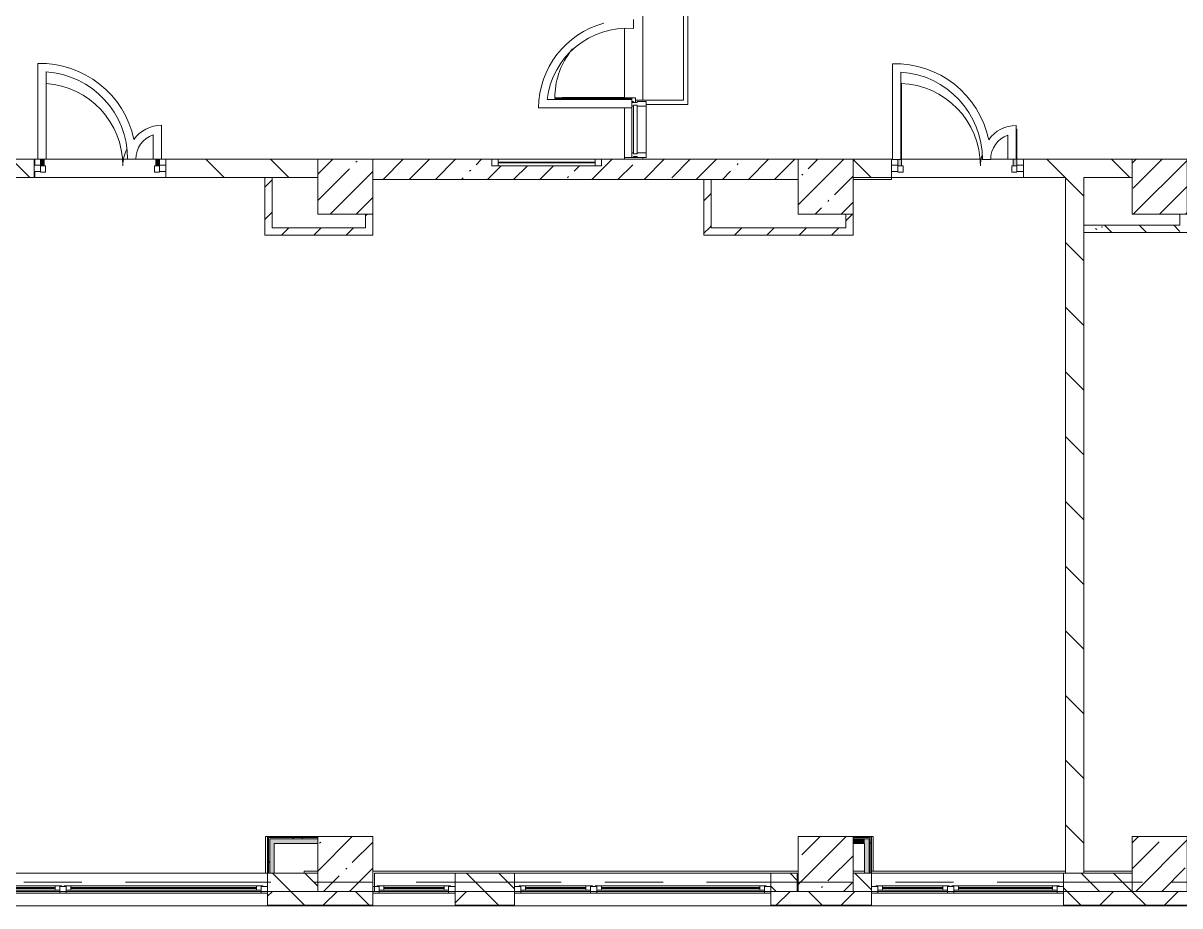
# Model space of a CAD drawing. Header units: millimetres. Extents: x 81663 to 277412, y -8553 to 29000.
# Drawn here: x 161668 to 174308, y -258 to 9388 of the extents above; entities that cross this region are included whole.
import ezdxf

# ---------------------------------------------------------------- set-up
doc = ezdxf.new("R2010")
doc.units = ezdxf.units.MM
doc.linetypes.add('Осевая', pattern=[3175, 635, -476.25, 1587.5, -476.25])
for name, color, linetype, lineweight, true_color in [('A-DETL-GENF-3', 7, 'Continuous', 5, 0xe2e2e2), ('A-DETL-GENF-5', 7, 'Continuous', 5, 0xaaaaaa), ('A-DOOR-2', 7, 'Continuous', 5, 0xe2e2e2), ('A-DOOR-3', 7, 'Continuous', 5, 0xaaaaaa), ('A-FLOR-2', 7, 'Continuous', 5, 0xaaaaaa), ('I-WALL-1', 7, 'Continuous', 5, 0xe7e7e7), ('I-WALL-2', 7, 'Continuous', 9, 0xe7e7e7), ('I-WALL-5', 7, 'Continuous', 5, 0x787878)]:
    doc.layers.add(name, color=color, linetype=linetype, lineweight=lineweight, true_color=true_color)
for name, color, linetype, lineweight in [('A-GLAZ-2', 7, 'Continuous', 5), ('A-GLAZ-CURT-2', 7, 'Continuous', 5), ('A-GLAZ-CWMG-2', 7, 'Continuous', 5), ('A-WALL', 7, 'Continuous', 9), ('A-WALL-4', 7, 'Continuous', 5), ('I-WALL-3', 7, 'Continuous', 5), ('S-COLS-1', 7, 'Continuous', 5), ('Оси', 7, 'Continuous', 9), ('Оси-2', 7, 'Осевая', 9)]:
    doc.layers.add(name, color=color, linetype=linetype, lineweight=lineweight)
pattern_1 = [(135, (148228.23, 0), (-353.553, -353.553), [])]
pattern_2 = [(45, (148228.23, 0), (-176.7767, 176.7767), [])]
pattern_3 = [(135, (148228.23, 0), (-176.7767, -176.7767), [])]
pattern_4 = [(45, (148228.23, 0), (-285.123, 285.123), []), (45, (148513.35, 0), (-285.123, 285.123), [504.031, -100.806, 16.764, -84.042])]
pattern_5 = [(45, (148228.2, 0), (-530.33, 530.33), []), (135, (148228.2, 0), (-530.33, -530.33), [])]

# ---------------------------------------------------------------- blocks, each defined once
blk = doc.blocks.new('BSC_Колонна _Прямоугольная - 600х600-V9-2_5_3_птичка')
at = {"layer": 'S-COLS-1'}
h = blk.add_hatch(dxfattribs=at)
h.set_pattern_fill('FP_35', color=256, style=0, pattern_type=2)
h.set_pattern_definition([(45, (-25860, -200), (-285.123, 285.123), []), (45, (-25574.88, -200), (-285.123, 285.123), [504.031, -100.806, 16.764, -84.042])])
h.paths.add_polyline_path([(-105, -300), (300, -300), (300, 300), (-300, 300), (-300, -300)])
for p, q in [((300, 300), (-300, 300)), ((-300, 300), (-300, -300)), ((300, -300), (300, 300)), ((-300, -300), (300, -300))]:
    blk.add_line(p, q, dxfattribs=at)
blk = doc.blocks.new('BSC_Колонна _Прямоугольная - 600х600-V22-2_5_3_птичка')
at = {"layer": 'S-COLS-1'}
h = blk.add_hatch(dxfattribs=at)
h.set_pattern_fill('FP_52', color=256, style=0, pattern_type=2)
h.set_pattern_definition([(45, (-25860, -7600), (-285.123, 285.123), []), (45, (-25574.88, -7600), (-285.123, 285.123), [504.031, -100.806, 16.764, -84.042])])
h.paths.add_polyline_path([(-300, -300), (300, -300), (300, 300), (-300, 300), (-300, 150)])
for p, q in [((300, 300), (-300, 300)), ((-300, 300), (-300, -300)), ((300, -300), (300, 300)), ((-300, -300), (300, -300))]:
    blk.add_line(p, q, dxfattribs=at)
blk = doc.blocks.new('120_Окно_СКБ_2Ст - 120_Окно_СКБ_2Ст 2800х2500_створка_-22445922-2_5_3_птичка')
at = {"layer": 'A-GLAZ-2'}
for p, q in [((-1400, -127), (-1400, -57)), ((-1400, -57), (-1330, -57)), ((1400, -57), (-1400, -57)), ((-1330, -57), (-1330, -127)), ((500, -87), (-1330, -87)), ((-1330, -87), (-1330, -127)), ((-1280, -137), (-1280, -87)), ((-1280, -107), (450, -107)), ((450, -117), (-1280, -117)), ((450, -137), (450, -87)), ((500, -127), (500, -57)), ((500, -57), (570, -57)), ((500, -127), (500, -87)), ((570, -57), (570, -127)), ((1330, -87), (570, -87)), ((570, -87), (570, -127)), ((620, -137), (620, -87)), ((620, -107), (1280, -107)), ((1280, -117), (620, -117)), ((1280, -137), (1280, -87)), ((1330, -127), (1330, -57)), ((1330, -57), (1400, -57)), ((1330, -127), (1330, -87)), ((1400, -57), (1400, -127)), ((-1330, -127), (-1400, -127)), ((-1400, -127), (-1350, -127)), ((-1330, -127), (-1350, -127)), ((-1350, -127), (-1350, -137)), ((-1350, -137), (520, -137)), ((520, -137), (-1350, -137)), ((570, -127), (500, -127)), ((520, -127), (500, -127)), ((520, -127), (550, -127)), ((520, -137), (520, -127)), ((570, -127), (550, -127)), ((550, -127), (550, -137)), ((550, -137), (1350, -137)), ((1350, -137), (550, -137)), ((1400, -127), (1330, -127)), ((1350, -127), (1330, -127)), ((1350, -127), (1400, -127)), ((1350, -137), (1350, -127))]:
    blk.add_line(p, q, dxfattribs=at)
blk = doc.blocks.new('120_Окно_СКБ_2Ст - 120_Окно_СКБ_2Ст 3100х2500 _мал_створка слева_ 2-22446355-2_5_3_птичка')
at = {"layer": 'A-GLAZ-2'}
for p, q in [((-1550, -127), (-1550, -57)), ((-1550, -57), (-1480, -57)), ((1550, -57), (-1550, -57)), ((-1480, -57), (-1480, -127)), ((650, -87), (-1480, -87)), ((-1480, -87), (-1480, -127)), ((-1430, -137), (-1430, -87)), ((-1430, -107), (600, -107)), ((600, -117), (-1430, -117)), ((600, -137), (600, -87)), ((650, -127), (650, -57)), ((650, -57), (720, -57)), ((650, -127), (650, -87)), ((720, -57), (720, -127)), ((1480, -87), (720, -87)), ((720, -87), (720, -127)), ((770, -137), (770, -87)), ((770, -107), (1430, -107)), ((1430, -117), (770, -117)), ((1430, -137), (1430, -87)), ((1480, -127), (1480, -57)), ((1480, -57), (1550, -57)), ((1480, -127), (1480, -87)), ((1550, -57), (1550, -127)), ((-1480, -127), (-1550, -127)), ((-1550, -127), (-1500, -127)), ((-1480, -127), (-1500, -127)), ((-1500, -127), (-1500, -137)), ((-1500, -137), (670, -137)), ((670, -137), (-1500, -137)), ((720, -127), (650, -127)), ((670, -127), (650, -127)), ((670, -127), (700, -127)), ((670, -137), (670, -127)), ((720, -127), (700, -127)), ((700, -127), (700, -137)), ((700, -137), (1500, -137)), ((1500, -137), (700, -137)), ((1550, -127), (1480, -127)), ((1500, -127), (1480, -127)), ((1500, -127), (1550, -127)), ((1500, -137), (1500, -127))]:
    blk.add_line(p, q, dxfattribs=at)
blk = doc.blocks.new('120_Окно_СКБ_1Ст - 120_Окно_СКБ_1Ст 900х2500_h_-22445987-2_5_3_птичка')
at = {"layer": 'A-GLAZ-2'}
for p, q in [((-450, -127), (-450, -57)), ((-450, -57), (-380, -57)), ((450, -57), (-450, -57)), ((-380, -57), (-380, -127)), ((380, -87), (-380, -87)), ((-380, -87), (-380, -127)), ((-330, -137), (-330, -87)), ((-330, -107), (330, -107)), ((330, -117), (-330, -117)), ((330, -137), (330, -87)), ((380, -127), (380, -57)), ((380, -57), (450, -57)), ((380, -127), (380, -87)), ((450, -57), (450, -127)), ((-380, -127), (-450, -127)), ((-450, -127), (-400, -127)), ((-380, -127), (-400, -127)), ((-400, -127), (-400, -137)), ((-400, -137), (400, -137)), ((400, -137), (-400, -137)), ((450, -127), (380, -127)), ((400, -127), (380, -127)), ((400, -127), (450, -127)), ((400, -137), (400, -127))]:
    blk.add_line(p, q, dxfattribs=at)
blk = doc.blocks.new('120_Окно_СКБ_2Ст - 120_Окно_СКБ_2Ст 2100х2400 _мал створка справа_-22446225-2_5_3_птичка')
at = {"layer": 'A-GLAZ-2'}
for p, q in [((-1050, -127), (-1050, -57)), ((-1050, -57), (-980, -57)), ((1050, -57), (-1050, -57)), ((-980, -57), (-980, -127)), ((150, -87), (-980, -87)), ((-980, -87), (-980, -127)), ((-930, -137), (-930, -87)), ((-930, -107), (100, -107)), ((100, -117), (-930, -117)), ((100, -137), (100, -87)), ((150, -127), (150, -57)), ((150, -57), (220, -57)), ((150, -127), (150, -87)), ((220, -57), (220, -127)), ((980, -87), (220, -87)), ((220, -87), (220, -127)), ((270, -137), (270, -87)), ((270, -107), (930, -107)), ((930, -117), (270, -117)), ((930, -137), (930, -87)), ((980, -127), (980, -57)), ((980, -57), (1050, -57)), ((980, -127), (980, -87)), ((1050, -57), (1050, -127)), ((-980, -127), (-1050, -127)), ((-1050, -127), (-1000, -127)), ((-980, -127), (-1000, -127)), ((-1000, -127), (-1000, -137)), ((-1000, -137), (170, -137)), ((170, -137), (-1000, -137)), ((220, -127), (150, -127)), ((170, -127), (150, -127)), ((170, -127), (200, -127)), ((170, -137), (170, -127)), ((220, -127), (200, -127)), ((200, -127), (200, -137)), ((200, -137), (1000, -137)), ((1000, -137), (200, -137)), ((1050, -127), (980, -127)), ((1000, -127), (980, -127)), ((1000, -127), (1050, -127)), ((1000, -137), (1000, -127))]:
    blk.add_line(p, q, dxfattribs=at)
blk = doc.blocks.new('BSC_Колонна _Прямоугольная - 600х600-V112-2_5_3_птичка')
at = {"layer": 'S-COLS-1'}
h = blk.add_hatch(dxfattribs=at)
h.set_pattern_fill('FP_140', color=256, style=0, pattern_type=2)
h.set_pattern_definition([(45, (-22210, -7600), (-285.123, 285.123), []), (45, (-21924.88, -7600), (-285.123, 285.123), [504.031, -100.806, 16.764, -84.042])])
h.paths.add_polyline_path([(-300, -300), (300, -300), (300, 300), (-300, 300)])
for p, q in [((300, 300), (-300, 300)), ((-300, 300), (-300, -300)), ((300, -300), (300, 300)), ((-300, -300), (300, -300))]:
    blk.add_line(p, q, dxfattribs=at)
blk = doc.blocks.new('BSC_Колонна _Прямоугольная - 600х600-V113-2_5_3_птичка')
at = {"layer": 'S-COLS-1'}
h = blk.add_hatch(dxfattribs=at)
h.set_pattern_fill('FP_141', color=256, style=0, pattern_type=2)
h.set_pattern_definition([(45, (-22210, -200), (-285.123, 285.123), []), (45, (-21924.88, -200), (-285.123, 285.123), [504.031, -100.806, 16.764, -84.042])])
h.paths.add_polyline_path([(-165, -300), (300, -300), (300, 300), (-300, 300), (-300, -300)])
for p, q in [((300, 300), (-300, 300)), ((-300, 300), (-300, -300)), ((300, -300), (300, 300)), ((-300, -300), (300, -300))]:
    blk.add_line(p, q, dxfattribs=at)
blk = doc.blocks.new('BSC_Колонна _Прямоугольная - 600х600-V123-2_5_3_птичка')
at = {"layer": 'S-COLS-1'}
h = blk.add_hatch(dxfattribs=at)
h.set_pattern_fill('FP_151', color=256, style=0, pattern_type=2)
h.set_pattern_definition([(45, (-16960, -7600), (-285.123, 285.123), []), (45, (-16674.88, -7600), (-285.123, 285.123), [504.031, -100.806, 16.764, -84.042])])
h.paths.add_polyline_path([(-300, -300), (300, -300), (300, 300), (-300, 300), (-300, 150)])
for p, q in [((300, 300), (-300, 300)), ((-300, 300), (-300, -300)), ((300, -300), (300, 300)), ((-300, -300), (300, -300))]:
    blk.add_line(p, q, dxfattribs=at)
blk = doc.blocks.new('Прямоугольный импост - 50 x 70 мм-31927764-2_5_3_птичка')
at = {"layer": 'A-GLAZ-CWMG-2'}
for p, q in [((-70, 35), (0, 35)), ((-70, -35), (-70, 35)), ((0, 35), (0, -35)), ((0, -35), (-70, -35))]:
    blk.add_line(p, q, dxfattribs=at)
blk = doc.blocks.new('Дверь_Витражная_остекление_ - ДВН_ДАО_Главный вход_1200 в свету Д-22 _п_-31928779-2_5_3_птичка')
at = {"layer": 'A-DOOR-2'}
for points in [[(-610, 30), (-610, 100), (-650, 100), (-650, 30)], [(650, 30), (650, 103), (610, 103), (610, 30)]]:
    blk.add_hatch(color=256, dxfattribs=at).paths.add_polyline_path(points)
at = {"layer": 'A-DETL-GENF-5'}
for p, q in [((-650, 100), (-650, 35)), ((-650, 30), (-610, 30)), ((-595, 30), (-650, 30)), ((-610, 30), (-610, 100)), ((-595, -40), (-595, 30)), ((595, -40), (595, 30)), ((595, 30), (650, 30)), ((610, 103), (610, 30)), ((610, 30), (650, 30)), ((650, 35), (650, 103)), ((-650, -40), (-595, -40)), ((650, -40), (595, -40))]:
    blk.add_line(p, q, dxfattribs=at)
at = {"layer": 'A-DOOR-3'}
for p, q in [((-650, 100), (-650, 35)), ((650, 103), (650, 35))]:
    blk.add_line(p, q, dxfattribs=at)
for centre, radius, start, end in [((-650, 30), 900, 360, 86.0972), ((650, 30), 400, 153.3442, 180)]:
    blk.add_arc(centre, radius, start, end, dxfattribs=at)
blk = doc.blocks.new('Прямоугольный импост - 50 x 70 мм-31701779-2_5_3_птичка')
at = {"layer": 'A-GLAZ-CWMG-2'}
for p, q in [((0, 35), (-70, 35)), ((-70, 35), (-70, -35)), ((0, -35), (0, 35)), ((-70, -35), (0, -35))]:
    blk.add_line(p, q, dxfattribs=at)
blk = doc.blocks.new('Дверь_Витражная_остекление_ - ДВН_ДАО_Главный вход_1200 в свету Д-22 _п_-V152-2_5_3_птичка')
at = {"layer": 'A-DOOR-2'}
for points in [[(-619, 30), (-610, 30), (-610, 930), (-619, 930), (-619, 97), (-650, 97), (-650, 30)], [(642, 30), (650, 35), (650, 430), (642, 430), (642, 100), (610, 100), (610, 30)]]:
    blk.add_hatch(color=256, dxfattribs=at).paths.add_polyline_path(points)
at = {"layer": 'A-DETL-GENF-5'}
for p, q in [((-610, 930), (-619, 930)), ((-610, 30), (-610, 930)), ((650, 430), (642, 430)), ((650, 35), (650, 430)), ((-650, 97), (-650, 35)), ((-650, 30), (-610, 30)), ((-595, 30), (-650, 30)), ((-595, -40), (-595, 30)), ((595, -40), (595, 30)), ((595, 30), (650, 30)), ((610, 100), (610, 30)), ((610, 30), (650, 30)), ((-650, -40), (-595, -40)), ((650, -40), (595, -40))]:
    blk.add_line(p, q, dxfattribs=at)
at = {"layer": 'A-DOOR-3'}
for p, q in [((650, 430), (650, 35)), ((-650, 97), (-650, 35))]:
    blk.add_line(p, q, dxfattribs=at)
for centre, radius, start, end in [((-650, 30), 900, 360, 87.9985), ((650, 30), 400, 90, 91.1759), ((650, 30), 400, 164.4599, 180)]:
    blk.add_arc(centre, radius, start, end, dxfattribs=at)
blk = doc.blocks.new('Прямоугольный импост - Импост структурный с накладкой - 160мм Темный-30756008-2_5_3_птичка')
at = {"layer": 'A-GLAZ-CWMG-2'}
for p, q in [((-50, 0), (-50, 17)), ((-50, 17), (0, 17)), ((-40, 0), (-50, 0)), ((-40, -40), (-40, 0)), ((0, 0), (-10, 0)), ((-10, 0), (-10, -40)), ((0, 17), (0, 0)), ((-50, -140), (-50, -40)), ((-50, -40), (-40, -40)), ((-10, -40), (0, -40)), ((0, -40), (0, -140)), ((0, -140), (-50, -140))]:
    blk.add_line(p, q, dxfattribs=at)
blk = doc.blocks.new('Системная панель - Стекло - 40мм-32387061-2_5_3_птичка')
at = {"layer": 'A-GLAZ-CURT-2'}
for p, q in [((265, 40), (-265, 40)), ((-265, 40), (-265, 0)), ((-265, 0), (265, 0)), ((265, 0), (265, 40))]:
    blk.add_line(p, q, dxfattribs=at)
blk = doc.blocks.new('Прямоугольный импост - Импост структурный с накладкой - 160мм Темный-32387059-2_5_3_птичка')
at = {"layer": 'A-GLAZ-CWMG-2'}
for p, q in [((20093, 7970), (20093, 8480)), ((20250, 7970), (20250, 8480))]:
    blk.add_line(p, q, dxfattribs=at)
blk = doc.blocks.new('Прямоугольный импост - Импост структурный с накладкой - 160мм Темный-30755591-2_5_3_птичка')
at = {"layer": 'A-GLAZ-CWMG-2'}
for p, q in [((-25, 0), (-25, 17)), ((-25, 17), (25, 17)), ((-15, 0), (-25, 0)), ((-15, -40), (-15, 0)), ((25, 0), (15, 0)), ((15, 0), (15, -40)), ((25, 17), (25, 0)), ((-25, -140), (-25, -40)), ((-25, -40), (-15, -40)), ((15, -40), (25, -40)), ((25, -40), (25, -140)), ((25, -140), (-25, -140))]:
    blk.add_line(p, q, dxfattribs=at)
blk = doc.blocks.new('Дверь_Витражная_остекление_ - ВВ-16 остекление-32390142-2_5_3_птичка')
at = {"layer": 'A-DETL-GENF-3'}
for points in [[(-788, -20), (-833, -20), (-833, -845), (-788, -845), (-788, -56)], [(850, -860), (850, -20), (838, -20), (838, -860)]]:
    blk.add_hatch(color=256, dxfattribs=at).paths.add_polyline_path(points)
at = {"layer": 'A-DETL-GENF-5'}
for p, q in [((-788, -20), (-833, -20)), ((-833, -845), (-833, -20)), ((-788, -20), (-833, -20)), ((-833, -20), (-833, -845)), ((-833, -100), (-788, -100)), ((-823, -765), (-823, -100)), ((-788, -845), (-788, -20)), ((-788, -845), (-788, -20)), ((-779, -765), (-779, -100)), ((829, -780), (829, -100)), ((838, -860), (838, -20)), ((838, -20), (838, -860)), ((850, -100), (838, -100)), ((-833, -765), (-788, -765)), ((-833, -845), (-788, -845)), ((-833, -845), (-788, -845)), ((850, -780), (838, -780)), ((850, -860), (838, -860)), ((838, -860), (850, -860))]:
    blk.add_line(p, q, dxfattribs=at)
at = {"layer": 'A-DOOR-3'}
for p, q in [((-883, 20), (-833, 20)), ((-883, -20), (-883, 20)), ((-833, 20), (-833, -20)), ((833, 20), (883, 20)), ((833, -20), (833, 20)), ((883, 20), (883, -20)), ((-833, -20), (-883, -20)), ((-833, -845), (-833, -20)), ((833, -860), (833, -20)), ((883, -20), (833, -20))]:
    blk.add_line(p, q, dxfattribs=at)
for centre, radius, start, end in [((-833, -20), 825, 329.8094, 332.2043), ((-833, -20), 825, 270, 322.6078), ((833, -20), 840, 230.3386, 232.9926), ((833, -20), 840, 234.0758, 270)]:
    blk.add_arc(centre, radius, start, end, dxfattribs=at)
blk = doc.blocks.new('120_Окно_СКБ_1Ст - 120_Окно_СКБ_1Ст 400х1200 EI30-24228621-2_5_3_птичка')
at = {"layer": 'A-GLAZ-2'}
for p, q in [((-600, 40), (-600, 110)), ((-600, 110), (-530, 110)), ((600, 110), (-600, 110)), ((-530, 40), (-600, 40)), ((-600, 40), (600, 40)), ((-530, 110), (-530, 40)), ((530, 80), (-530, 80)), ((530, 70), (-530, 70)), ((530, 40), (530, 110)), ((530, 110), (600, 110)), ((600, 40), (530, 40)), ((600, 110), (600, 40))]:
    blk.add_line(p, q, dxfattribs=at)

msp = doc.modelspace()

# ---------------------------------------------------------------- hatches: boundary and pattern name
at = {"layer": 'A-WALL-4'}
h = msp.add_hatch(dxfattribs=at)
h.set_pattern_fill('FP_58', color=256, style=0, pattern_type=2)
h.set_pattern_definition(pattern_3)
h.paths.add_polyline_path([(164707.9, -100), (164888.2, -100), (164888.2, 100), (164338.2, 100), (164338.2, -100)])
h.paths.add_polyline_path([(161238.2, -100), (161238.2, 100), (160988.2, 100), (160988.2, -100), (160997.8, -100)])
h = msp.add_hatch(dxfattribs=at)
h.set_pattern_fill('FP_58', color=256, style=0, pattern_type=2)
h.set_pattern_definition(pattern_3)
h.paths.add_polyline_path([(170128.2, -100), (170128.2, 100), (169838.2, 100), (169838.2, -100)])
h.paths.add_polyline_path([(167038.2, -100), (167038.2, 100), (166388.2, 100), (166388.2, -100), (166562.9, -100)])
h = msp.add_hatch(dxfattribs=at)
h.set_pattern_fill('FP_58', color=256, style=0, pattern_type=2)
h.set_pattern_definition(pattern_3)
h.paths.add_polyline_path([(173038.2, -100), (173788.2, -100), (173788.2, 100), (173038.2, 100)])
h.paths.add_polyline_path([(170738.2, -100), (170938.2, -100), (170938.2, 100), (170738.2, 100)])
h = msp.add_hatch(dxfattribs=at)
h.set_pattern_fill('FP_48', color=256, style=0, pattern_type=2)
h.set_pattern_definition([(45, (148228.23, 0), (-353.5534, 353.5534), []), (135, (148228.23, 0), (-353.5534, -353.5534), [])])
h.paths.add_polyline_path([(223928.2, -250), (223928.2, -100), (219788.2, -100), (219788.2, -250), (223141.7, -250)])
h.paths.add_polyline_path([(217576.5, -250), (218888.2, -250), (218888.2, -100), (215288.2, -100), (215288.2, -250), (215721.5, -250)])
h.paths.add_polyline_path([(210156.4, -250), (210288.2, -250), (210288.2, -100), (209138.2, -100), (209138.2, -250), (209228.9, -250)])
h.paths.add_polyline_path([(205138.2, -250), (205388.2, -250), (205388.2, -100), (204638.2, -100), (204638.2, -250), (205055, -250)])
h.paths.add_polyline_path([(207038.2, -250), (207038.2, -100), (206288.2, -100), (206288.2, -250), (206446.3, -250)])
h.paths.add_polyline_path([(213388.2, -250), (214388.2, -250), (214388.2, -100), (213388.2, -100)])
h.paths.add_polyline_path([(201538.2, -250), (201538.2, -100), (200138.2, -100), (200138.2, -250), (200881.2, -250)])
h.paths.add_polyline_path([(197038.2, -250), (197038.2, -100), (195638.2, -100), (195638.2, -250), (196243.6, -250)])
h.paths.add_polyline_path([(193461, -250), (193538.2, -250), (193538.2, -100), (193164.6, -100), (193164.6, -250)])
h.paths.add_polyline_path([(191638.2, -250), (192264.6, -250), (192264.6, -100), (190888.2, -100), (190888.2, -250), (191606, -250)])
h.paths.add_polyline_path([(184118.2, -250), (184118.2, -100), (182998.2, -100), (182998.2, -250), (183722.1, -250)])
h.paths.add_polyline_path([(187268.2, -250), (187788.2, -250), (187788.2, -100), (186218.2, -100), (186218.2, -250), (186968.4, -250)])
h.paths.add_polyline_path([(181403.3, -250), (182098.2, -250), (182098.2, -100), (181238.2, -100), (181238.2, -250)])
h.paths.add_polyline_path([(179084.5, -250), (179138.2, -250), (179138.2, -100), (177438, -100), (177438, -250), (178620.7, -250)])
h.paths.add_polyline_path([(170273, -250), (170938.2, -250), (170938.2, -100), (169838.2, -100), (169838.2, -250)])
h.paths.add_polyline_path([(164707.9, -250), (165488.2, -250), (165488.2, -100), (164338.2, -100), (164338.2, -250)])
h.paths.add_polyline_path([(166388.2, -250), (167038.2, -250), (167038.2, -100), (166388.2, -100)])
h.paths.add_polyline_path([(173038.2, -250), (174638, -250), (174638, -100), (173038.2, -100)])
h.paths.add_polyline_path([(156788.2, -250), (156788.2, -100), (152858.2, -100), (152858.2, -250), (156360.2, -250)])
h.paths.add_polyline_path([(150795.1, -250), (151958.2, -250), (151958.2, -100), (147968.2, -100), (147968.2, -250), (148940.1, -250)])
h.paths.add_polyline_path([(159888.2, -250), (161238.2, -250), (161238.2, -100), (159888.2, -100)])
at = {"layer": 'I-WALL-1'}
for points in [[(164888.2, 425), (164888.2, 475), (164413.2, 475), (164413.2, 425), (164707.9, 425)], [(170863.2, 425), (170863.2, 475), (170738.2, 475), (170738.2, 425)], [(170863.2, 100), (170913.2, 100), (170913.2, 475), (170863.2, 475), (170863.2, 230.5)]]:
    msp.add_hatch(color=256, dxfattribs=at).paths.add_polyline_path(points)
at = {"layer": 'I-WALL-2'}
msp.add_hatch(color=256, dxfattribs=at).paths.add_polyline_path([(164363.2, 100), (164413.2, 100), (164413.2, 475), (164363.2, 475), (164363.2, 230.5)])
at = {"layer": 'I-WALL-3'}
h = msp.add_hatch(dxfattribs=at)
h.set_pattern_fill('FP_59', color=256, style=0, pattern_type=2)
h.set_pattern_definition(pattern_1)
h.paths.add_polyline_path([(158215.3, 7700), (160388.2, 7700), (160388.2, 7900), (159688.2, 7900), (159688.2, 7830), (158888.2, 7830), (158888.2, 7900), (156488.2, 7900), (156488.2, 7700), (157287.7, 7700)])
h.paths.add_polyline_path([(160997.8, 7700), (161788.1, 7700), (161788.1, 7900), (160988.2, 7900), (160988.2, 7700)])
h.paths.add_polyline_path([(154758.2, 7700), (155888.2, 7700), (155888.2, 7900), (154758.2, 7900), (154758.2, 7750.3)])
h.paths.add_polyline_path([(164888.2, 7700), (164888.2, 7900), (163228.1, 7900), (163228.1, 7700), (164388.2, 7700)])
h.paths.add_polyline_path([(151958.2, 7700), (152258.2, 7700), (152258.2, 7900), (151958.2, 7900), (151958.2, 7750.3)])
h = msp.add_hatch(dxfattribs=at)
h.set_pattern_fill('FP_56', color=256, style=0, pattern_type=2)
h.set_pattern_definition(pattern_4)
h.paths.add_polyline_path([(170138.2, 7680), (170138.2, 7900), (167988.2, 7900), (167988.2, 7830), (166788.2, 7830), (166788.2, 7900), (165488.2, 7900), (165488.2, 7680), (169345.5, 7680)])
h = msp.add_hatch(dxfattribs=at)
h.set_pattern_fill('FP_59', color=256, style=0, pattern_type=2)
h.set_pattern_definition(pattern_1)
h.paths.add_polyline_path([(173055.6, 7700), (173788.2, 7700), (173788.2, 7900), (172598.2, 7900), (172598.2, 7700)])
h.paths.add_polyline_path([(170738.2, 7700), (171158.2, 7700), (171158.2, 7900), (170738.2, 7900)])
h = msp.add_hatch(dxfattribs=at)
h.set_pattern_fill('FP_60', color=256, style=0, pattern_type=2)
h.set_pattern_definition(pattern_2)
h.paths.add_polyline_path([(164388.2, 7070), (164388.2, 7700), (164308.2, 7700), (164308.2, 7070)])
h = msp.add_hatch(dxfattribs=at)
h.set_pattern_fill('FP_60', color=256, style=0, pattern_type=2)
h.set_pattern_definition(pattern_2)
h.paths.add_polyline_path([(169188.2, 7150), (169188.2, 7680), (169108.2, 7680), (169108.2, 7150)])
h = msp.add_hatch(dxfattribs=at)
h.set_pattern_fill('FP_59', color=256, style=0, pattern_type=2)
h.set_pattern_definition(pattern_1)
h.paths.add_polyline_path([(173258.2, 100), (173258.2, 7700), (173058.2, 7700), (173058.2, 100)])
h = msp.add_hatch(dxfattribs=at)
h.set_pattern_fill('FP_60', color=256, style=0, pattern_type=2)
h.set_pattern_definition(pattern_2)
h.paths.add_polyline_path([(165488.2, 7150), (165488.2, 7300), (165408.2, 7300), (165408.2, 7150)])
h = msp.add_hatch(dxfattribs=at)
h.set_pattern_fill('FP_60', color=256, style=0, pattern_type=2)
h.set_pattern_definition(pattern_2)
h.paths.add_polyline_path([(170738.2, 7070), (170738.2, 7300), (170658.2, 7300), (170658.2, 7070)])
h = msp.add_hatch(dxfattribs=at)
h.set_pattern_fill('FP_60', color=256, style=0, pattern_type=2)
h.set_pattern_definition(pattern_2)
h.paths.add_polyline_path([(164388.2, 7070), (165488.2, 7070), (165488.2, 7150), (164388.2, 7150)])
h = msp.add_hatch(dxfattribs=at)
h.set_pattern_fill('FP_60', color=256, style=0, pattern_type=2)
h.set_pattern_definition(pattern_2)
h.paths.add_polyline_path([(170658.2, 7070), (170658.2, 7150), (169108.2, 7150), (169108.2, 7070), (169345.5, 7070)])
h = msp.add_hatch(dxfattribs=at)
h.set_pattern_fill('FP_160', color=256, style=0, pattern_type=2)
h.set_pattern_definition(pattern_5)
h.paths.add_polyline_path([(164338.2, 100), (164350.7, 100), (164350.7, 500), (164338.2, 500), (164338.2, 230.5)])
h = msp.add_hatch(dxfattribs=at)
h.set_pattern_fill('FP_160', color=256, style=0, pattern_type=2)
h.set_pattern_definition(pattern_5)
h.paths.add_polyline_path([(164350.7, 487.5), (164888.2, 487.5), (164888.2, 500), (164350.7, 500)])
h = msp.add_hatch(dxfattribs=at)
h.set_pattern_fill('FP_160', color=256, style=0, pattern_type=2)
h.set_pattern_definition(pattern_5)
h.paths.add_polyline_path([(164350.7, 100), (164363.2, 100), (164363.2, 487.5), (164350.7, 487.5), (164350.7, 230.5)])
h = msp.add_hatch(dxfattribs=at)
h.set_pattern_fill('FP_160', color=256, style=0, pattern_type=2)
h.set_pattern_definition(pattern_5)
h.paths.add_polyline_path([(164363.2, 475), (164888.2, 475), (164888.2, 487.5), (164363.2, 487.5)])
h = msp.add_hatch(dxfattribs=at)
h.set_pattern_fill('FP_160', color=256, style=0, pattern_type=2)
h.set_pattern_definition(pattern_5)
h.paths.add_polyline_path([(170913.2, 100), (170925.7, 100), (170925.7, 487.5), (170913.2, 487.5), (170913.2, 230.5)])
h = msp.add_hatch(dxfattribs=at)
h.set_pattern_fill('FP_160', color=256, style=0, pattern_type=2)
h.set_pattern_definition(pattern_5)
h.paths.add_polyline_path([(170925.7, 100), (170938.2, 100), (170938.2, 500), (170925.7, 500), (170925.7, 230.5)])
at = {"layer": 'I-WALL-5'}
h = msp.add_hatch(dxfattribs=at)
h.set_pattern_fill('FP_69', color=256, style=0, pattern_type=2)
h.set_pattern_definition([(135, (148228.23, 0), (-377.171, -377.171), [533.4, -88.9, 17.78, -88.9]), (135, (148228.23, 376.94), (-377.171, -377.171), []), (50, (148228.23, 0), (637.645, -55.787), [66.675, -733.425]), (355, (148228.2, 0), (-123.35, 668.7), [53.34, -586.74]), (100.451, (148281.37, -4.65), (514.299, 612.908), [56.665, -623.315]), (46.184, (148228.2, 177.8), (948.776, -147.15), [100.012, -1100.137]), (96.636, (148307.3, 165.5), (830.91, 865.997), [84.998, -934.973]), (351.184, (148228.2, 177.8), (830.918, 865.988), [80.01, -880.11]), (21, (148317.13, 133.35), (530.651, -357.928), [66.675, -733.425]), (326, (148317.1, 133.35), (216.308, 644.658), [53.34, -586.74]), (71.451, (148361.35, 103.5), (746.96, 286.724), [56.665, -623.315]), (37.5, (148228.23, 0), (10.8105, 295.9426), [16.764, -562.864, 16.764, -578.866, -588.962]), (37.5, (148228.23, 0), (10.8105, 295.9426), [-1175.258, 16.764, -572.198]), (7.5, (148228.23, 0), (233.869, 350.6318), [16.764, -322.834, 16.764, -549.529, -224.472]), (7.5, (148228.23, 0), (233.869, 350.6318), [-905.891, 16.764, -207.708]), (327.5, (148029.98, 0), (474.5678, -20.0513), [16.764, -205.486, 16.764, -676.656, -920.115]), (327.5, (148029.98, 0), (474.5678, -20.0513), [-915.67, 16.764, -903.351]), (317.5, (147941.1, 0), (518.452, 88.9934), [16.764, -272.161, 16.764, -443.738, -653.415]), (317.5, (147941.1, 0), (518.452, 88.9934), [-749.427, 16.764, -636.651])])
h.paths.add_polyline_path([(174308.2, 7100), (174308.2, 7180), (173258.2, 7180), (173258.2, 7100), (173983.1, 7100)])
at = {"layer": 'S-COLS-1'}
h = msp.add_hatch(dxfattribs=at)
h.set_pattern_fill('FP_56', color=256, style=0, pattern_type=2)
h.set_pattern_definition(pattern_4)
h.paths.add_polyline_path([(164888.2, -100), (165488.2, -100), (165488.2, 500), (164888.2, 500), (164888.2, 230.5)])

# ---------------------------------------------------------------- linework, layer by layer
at = {"layer": 'A-FLOR-2'}
for p, q in [((168883.2, 10278.9), (168883.2, 8547.4)), ((168933.2, 8497.4), (168933.2, 10328.9)), ((168338.2, 9329.4), (168338.2, 9428.1)), ((161828.4, 8947.6), (161828.4, 7900)), ((161918.4, 7900), (161918.4, 8855.9)), ((171169.2, 8944.6), (171169.2, 7897)), ((171259.2, 7897), (171259.2, 8852.9)), ((168318.2, 8553), (167395.5, 8553)), ((168883.2, 8547.4), (168358.2, 8547.4)), ((168478.2, 8497.4), (168933.2, 8497.4)), ((167299.9, 8463), (168321.2, 8463)), ((163179.5, 7903), (163179.5, 8272)), ((172520.2, 7900), (172520.2, 8269)), ((163089.5, 8167.1), (163089.5, 7903)), ((172430.2, 8164.1), (172430.2, 7900)), ((161788.1, 7900), (163228.1, 7900)), ((161797.5, 7900), (161797.5, 7835)), ((163089.5, 7903), (163179.5, 7903)), ((171169.4, 7900), (171158.2, 7900)), ((171169.2, 7897), (171259.2, 7897)), ((172151.2, 7897), (172241.2, 7897)), ((172241.5, 7900), (172598.2, 7900)), ((161797.5, 7765), (161797.5, 7700)), ((171158.2, 7679), (170738.2, 7679)), ((171158.2, 7700), (171158.2, 7679)), ((164318.2, 100), (164318.2, 500)), ((164318.2, 500), (164338.2, 500)), ((170938.2, 500), (170958.2, 500)), ((170958.2, 500), (170958.2, 120))]:
    msp.add_line(p, q, dxfattribs=at)
for centre, radius, start, end in [((168268.8, 8453.1), 969, 105.31636, 179.41553), ((168268.8, 8453.1), 879, 85.47205, 173.47514), ((161855.5, 7903), 1045, 11.78406, 91.48467), ((161855.5, 7903), 955, 359.82001, 86.22206), ((171196.2, 7900), 1045, 11.78406, 91.48467), ((171196.2, 7900), 955, 359.82001, 86.22206), ((163179.5, 7903), 369, 90, 144.66492), ((172520.2, 7900), 369, 90, 144.66492), ((163179.5, 7903), 279, 108.81906, 180.6161), ((172520.2, 7900), 279, 108.81906, 180.6161)]:
    msp.add_arc(centre, radius, start, end, dxfattribs=at)
at = {"layer": 'A-WALL'}
for p, q in [((168238.2, 7900), (168438.2, 7900)), ((164388.2, 7700), (164308.2, 7700)), ((169188.2, 7680), (169108.2, 7680)), ((173258.2, 7180), (173258.2, 7100)), ((164350.7, 100), (164350.7, 487.5)), ((164888.2, 487.5), (164350.7, 487.5)), ((164363.2, 100), (164363.2, 475)), ((164888.2, 475), (164363.2, 475)), ((170925.7, 487.5), (170738.2, 487.5)), ((170913.2, 475), (170738.2, 475)), ((170913.2, 100), (170913.2, 475)), ((170925.7, 100), (170925.7, 487.5)), ((173058.2, 100), (173258.2, 100)), ((164338.2, -100), (164888.2, -100)), ((166388.2, -100), (167038.2, -100)), ((169838.2, -100), (170128.2, -100)), ((170738.2, -100), (170938.2, -100)), ((173038.2, -100), (173788.2, -100)), ((164338.2, -250), (165488.2, -250)), ((166388.2, -250), (167038.2, -250)), ((169838.2, -250), (170938.2, -250)), ((173038.2, -250), (174638, -250)), ((164338.2, -253), (165488.2, -253)), ((166388.2, -253), (167038.2, -253)), ((169838.2, -253), (170938.2, -253)), ((173038.2, -253), (174638, -253))]:
    msp.add_line(p, q, dxfattribs=at)
at = {"layer": 'A-WALL-4'}
for p, q in [((160988.2, 100), (164888.2, 100)), ((164338.2, 100), (164338.2, -258)), ((164888.2, -100), (164888.2, 100)), ((165508.2, 100), (165508.2, -100)), ((165508.2, 100), (170128.2, 100)), ((166388.2, 100), (166388.2, -258)), ((167038.2, -258), (167038.2, 100)), ((169838.2, 100), (169838.2, -258)), ((170128.2, -100), (170128.2, 100)), ((170738.2, 100), (173058.2, 100)), ((170938.2, -258), (170938.2, 100)), ((173038.2, 100), (173038.2, -258)), ((173788.2, 100), (173258.2, 100)), ((160388.2, -100), (165488.2, -100)), ((165488.2, -258), (165488.2, -100)), ((167038.2, -100), (170138.2, -100)), ((147960.2, -258), (166388.2, -258)), ((173038.2, -258), (166388.2, -258)), ((206288.2, -258), (173038.2, -258))]:
    msp.add_line(p, q, dxfattribs=at)
at = {"layer": 'I-WALL-3'}
for p, q in [((168438.2, 10275.4), (168438.2, 8547.4)), ((168238.2, 8553), (168238.2, 9331.4)), ((168238.2, 7900), (168238.2, 8463)), ((161788.1, 7900), (160988.2, 7900)), ((161788.1, 7700), (161788.1, 7900)), ((164888.2, 7900), (163228.1, 7900)), ((163228.1, 7900), (163228.1, 7700)), ((166788.2, 7900), (165488.2, 7900)), ((168238.2, 7900), (167988.2, 7900)), ((168438.2, 7920), (168238.2, 7920)), ((168438.2, 7900), (168438.2, 7920)), ((170138.2, 7900), (168438.2, 7900)), ((171158.2, 7900), (170738.2, 7900)), ((171158.2, 7700), (171158.2, 7900)), ((171259.2, 7900), (172151.1, 7900)), ((173788.2, 7900), (172598.2, 7900)), ((172598.2, 7900), (172598.2, 7700)), ((164308.2, 7700), (160988.2, 7700)), ((164308.2, 7700), (164308.2, 7070)), ((164388.2, 7700), (164888.2, 7700)), ((164388.2, 7150), (164388.2, 7700)), ((165488.2, 7680), (169108.2, 7680)), ((169108.2, 7680), (169108.2, 7070)), ((169188.2, 7150), (169188.2, 7680)), ((169188.2, 7680), (170138.2, 7680)), ((173058.2, 7700), (170738.2, 7700)), ((173058.2, 7700), (173058.2, 100)), ((173258.2, 7180), (173258.2, 7700)), ((173258.2, 7700), (173788.2, 7700)), ((165408.2, 7300), (165408.2, 7150)), ((165488.2, 7070), (165488.2, 7300)), ((170658.2, 7300), (170658.2, 7150)), ((170738.2, 7070), (170738.2, 7300)), ((174308.2, 7300), (174308.2, 7180)), ((165408.2, 7150), (164388.2, 7150)), ((170658.2, 7150), (169188.2, 7150)), ((174308.2, 7180), (173258.2, 7180)), ((173258.2, 100), (173258.2, 7100)), ((173258.2, 7100), (174388.2, 7100)), ((164308.2, 7070), (165488.2, 7070)), ((169108.2, 7070), (170738.2, 7070)), ((164338.2, 500), (164338.2, 100)), ((164888.2, 500), (164338.2, 500)), ((164413.2, 100), (164413.2, 425)), ((164413.2, 425), (164888.2, 425)), ((164888.2, 425), (164888.2, 500)), ((170938.2, 500), (170738.2, 500)), ((170738.2, 425), (170863.2, 425)), ((170863.2, 425), (170863.2, 100)), ((170938.2, 100), (170938.2, 500)), ((164738.2, 120), (164888.2, 120)), ((164738.2, 120), (164738.2, 100)), ((165488.2, 120), (170138.2, 120)), ((170738.2, 120), (170863.2, 120)), ((170937.6, 120), (173055.6, 120)), ((173258.2, 120), (173788.2, 120)), ((166388.2, -100), (165488.2, -100)), ((173038.2, -100), (170938.2, -100))]:
    msp.add_line(p, q, dxfattribs=at)
at = {"layer": 'S-COLS-1'}
for p, q in [((165488.2, 500), (164888.2, 500)), ((164888.2, 500), (164888.2, -100)), ((165488.2, -100), (165488.2, 500)), ((164888.2, -100), (165488.2, -100))]:
    msp.add_line(p, q, dxfattribs=at)
at = {"layer": 'Оси'}
msp.add_line((174218.2, 0), (186718.2, 0), dxfattribs=at)
at = {"layer": 'Оси-2'}
msp.add_line((158500.7, 0), (174218.2, 0), dxfattribs=at)

# ---------------------------------------------------------------- block references
at = {"layer": 'A-DOOR-3', "rotation": 269.9999999999998}
msp.add_blockref('Дверь_Витражная_остекление_ - ВВ-16 остекление-32390142-2_5_3_птичка', (168338.2, 9402.9), dxfattribs=at)
at = {"layer": 'A-DOOR-3'}
for name, p in [('Дверь_Витражная_остекление_ - ДВН_ДАО_Главный вход_1200 в свету Д-22 _п_-31928779-2_5_3_птичка', (162508.1, 7800)), ('Дверь_Витражная_остекление_ - ДВН_ДАО_Главный вход_1200 в свету Д-22 _п_-V152-2_5_3_птичка', (171878.2, 7800))]:
    msp.add_blockref(name, p, dxfattribs=at)
at = {"layer": 'A-GLAZ-2'}
msp.add_blockref('120_Окно_СКБ_1Ст - 120_Окно_СКБ_1Ст 400х1200 EI30-24228621-2_5_3_птичка', (167388.2, 7790), dxfattribs=at)
at = {"layer": 'A-GLAZ-2', "rotation": 180}
for name, p in [('120_Окно_СКБ_2Ст - 120_Окно_СКБ_2Ст 3100х2500 _мал_створка слева_ 2-22446355-2_5_3_птичка', (162788.2, -175)), ('120_Окно_СКБ_1Ст - 120_Окно_СКБ_1Ст 900х2500_h_-22445987-2_5_3_птичка', (165938.2, -175)), ('120_Окно_СКБ_2Ст - 120_Окно_СКБ_2Ст 2800х2500_створка_-22445922-2_5_3_птичка', (168438.2, -175)), ('120_Окно_СКБ_2Ст - 120_Окно_СКБ_2Ст 2100х2400 _мал створка справа_-22446225-2_5_3_птичка', (171988.2, -175))]:
    msp.add_blockref(name, p, dxfattribs=at)
at = {"layer": 'A-GLAZ-CURT-2', "rotation": 269.9999999999997}
msp.add_blockref('Системная панель - Стекло - 40мм-32387061-2_5_3_птичка', (168338.2, 8225.2), dxfattribs=at)
at = {"layer": 'A-GLAZ-CWMG-2', "extrusion": (0, 0, -1)}
for name, p, rotation in [('Прямоугольный импост - Импост структурный с накладкой - 160мм Темный-30755591-2_5_3_птичка', (-168338.2, 8505.4), 270.0000000000002), ('Прямоугольный импост - Импост структурный с накладкой - 160мм Темный-30756008-2_5_3_птичка', (-168338.2, 7920), 270.0000000000002), ('Прямоугольный импост - 50 x 70 мм-31927764-2_5_3_птичка', (-163228.1, 7800), 180), ('Прямоугольный импост - 50 x 70 мм-31927764-2_5_3_птичка', (-172598.2, 7800), 180)]:
    msp.add_blockref(name, p, dxfattribs=dict(at, rotation=rotation))
at = {"layer": 'A-GLAZ-CWMG-2'}
msp.add_blockref('Прямоугольный импост - Импост структурный с накладкой - 160мм Темный-32387059-2_5_3_птичка', (148228.2, 0), dxfattribs=at)
at = {"layer": 'A-GLAZ-CWMG-2', "rotation": 180}
for p in [(161788.1, 7800), (171158.2, 7800)]:
    msp.add_blockref('Прямоугольный импост - 50 x 70 мм-31701779-2_5_3_птичка', p, dxfattribs=at)
at = {"layer": 'S-COLS-1'}
for name, p in [('BSC_Колонна _Прямоугольная - 600х600-V123-2_5_3_птичка', (165188.2, 7600)), ('BSC_Колонна _Прямоугольная - 600х600-V112-2_5_3_птичка', (170438.2, 7600)), ('BSC_Колонна _Прямоугольная - 600х600-V22-2_5_3_птичка', (174088.2, 7600)), ('BSC_Колонна _Прямоугольная - 600х600-V113-2_5_3_птичка', (170438.2, 200)), ('BSC_Колонна _Прямоугольная - 600х600-V9-2_5_3_птичка', (174088.2, 200))]:
    msp.add_blockref(name, p, dxfattribs=at)

doc.saveas('drawing.dxf')
